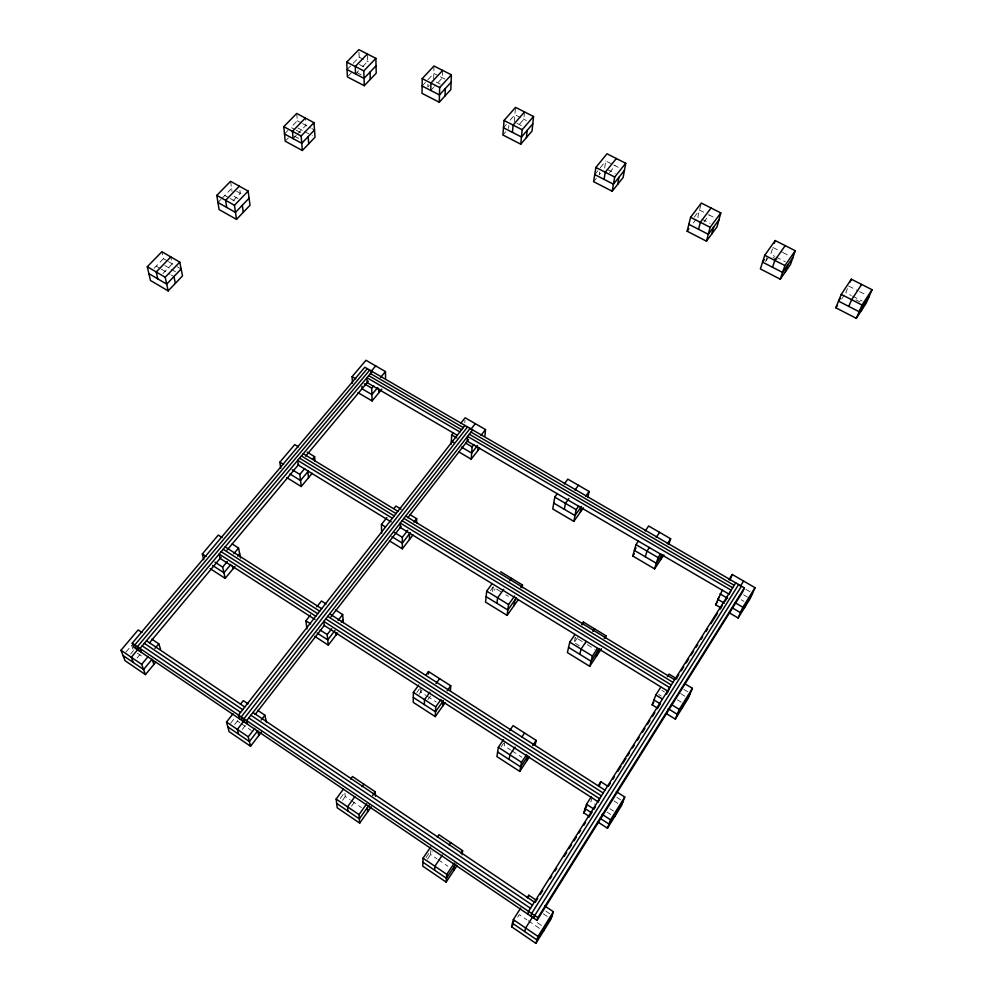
<?xml version="1.0" encoding="UTF-8"?>
<svg xmlns="http://www.w3.org/2000/svg" width="993" height="993" viewBox="0 0 993 993"><rect width="100%" height="100%" fill="white"/><g stroke="black" fill="none" stroke-linecap="round" stroke-linejoin="round"><path stroke-width="0.74" stroke-dasharray="4.96 3.72" d="M427.896 84.12L427.846 87.049L429.77 84.964M433.668 79.316L433.978 65.997M420.796 688.248L420.697 691.984L425.873 695.311M442.655 70.391L442.431 77.826L434.661 86.254M430.825 850.492L430.627 854.501L436.759 858.672M464.823 422.819L464.985 420.287M508.59 128.445L508.838 125.552M514.25 121.94L515.528 107.368M524.515 111.924L523.82 119.247L518.135 125.813M500.757 591.667L493.111 586.987L492.491 592.473L495.073 588.899M504.965 741.175L504.233 745.842L510.551 749.926M599.598 172.012L599.139 174.855L602.788 170.337M604.625 168.078L605.804 160.965L612.445 164.354M574.463 641.279L575.369 637.357L573.656 639.889M700.971 204.459L697.769 217.057L700.524 218.46M765.988 260.228L766.869 257.51M592.25 797.354L590.835 801.686L594.571 804.094M772.48 248.833L770.692 254.307L774.652 256.331M847.463 288.665L845.825 292.687L851.262 295.48M517.75 917.098L519.289 914.677L526.935 919.866M841.667 298.955L844.162 295.194M426.071 857.518L430.379 851.15M501.068 746.922L503.65 743.112M427.474 859.156L432.365 851.944M574.997 641.354L577.516 637.643M765.541 261.593L768.979 256.74M351.572 806.13L354.265 802.381M427.884 699.68L430.515 695.994M340.276 798.459L344.807 792.178L345.254 796.56L350.244 799.948M416.824 692.543L419.468 688.881M490.48 590.636L493.111 586.987M342.56 800.296L347.029 794.102M419.046 694.281L422.348 689.688M703.876 222.147L709.201 215.022M693.362 222.941L696.006 219.416M694.194 217.206L699.544 210.094L703.677 212.204M242.267 729.445L245.966 724.704M234.646 724.567L237.401 721.03L236.483 717.405M230.599 723.326L234.323 718.572M609.578 172.534L615.089 165.694M593.615 181.669L596.371 178.256M594.745 174.594L599.35 168.922M600.269 167.78L605.804 160.965M137.059 657.974L139.889 654.586M130.691 653.94L133.521 650.576M125.863 652.14L131.572 645.363L133.037 649.273M502.905 134.986L505.747 131.709M503.476 127.774L506.343 124.497M510.129 120.141L514.883 114.692L521.772 118.204M430.776 90.475L433.693 87.31M422.112 86.031L426.99 80.781M427.958 79.725L433.804 73.432L439.129 76.138M162.951 273.497L172.261 263.84L170.821 256.902M232.995 200.921L240.331 193.325L239.338 186.175M293.109 138.635L296.311 135.321M297.379 134.216L305.906 125.379L305.323 118.043M355.544 73.941L358.547 70.826M362.569 66.668L367.584 61.467L367.373 53.994M286.269 140.112L288.392 137.903M348.394 75.89L351.41 72.787M154.064 268.296L163.411 258.676L161.909 251.726M217.963 202.51L220.893 199.481M221.873 198.476L231.605 188.459M284.507 133.981L289.844 128.482M296.696 113.45L297.329 120.786L290.912 127.389L294.909 129.5M347.078 69.56L352.105 64.384M353.111 63.341L359.143 57.135L358.883 49.65M440.458 76.809L444.914 79.08M523.15 118.899L526.389 120.55M613.773 165.024L619.098 167.73M708.568 214.699L714.054 217.492M772.926 247.468L782.236 252.21M782.881 252.545L789.125 255.722M848.556 285.984L858.151 290.875M859.516 291.57L866.541 295.144M436.287 82.134L440.247 84.157M516.981 123.343L522.467 126.136M607.269 169.431L615.188 173.477M701.902 219.168L710.144 223.375M775.98 257.013L785.227 261.73M852.627 296.175L862.16 301.04M773.088 257.51L777.085 259.545M855.916 299.861L860.037 301.959M359.143 57.135L368.242 61.814M359.392 64.533L364.568 67.201M357.306 72.725L361.191 74.736M297.329 120.786L301.289 122.909M302.617 123.616L310.821 128.01M311.864 128.569L314.508 129.984M297.937 128.035L303.2 130.865M304.516 131.572L312.41 135.805M296.237 130.207L301.524 133.062M294.226 136.029L299.489 138.859M236.582 191.239L244.079 195.422M233.976 196.279L237.985 198.526M224.803 195.46L228.849 197.719M230.19 198.476L235.577 201.505M745.917 589.358L750.05 591.754M743.534 594.819L747.493 597.128M163.411 258.676L167.209 260.898M168.475 261.631L176.084 266.074M177.362 266.807L181.16 269.029M741.212 599.784L743.881 601.348M164.888 265.553L169.927 268.495M171.193 269.227L176.233 272.181M156.174 266.136L159.985 268.371M161.251 269.103L170.138 274.316M171.404 275.061L173.949 276.55M683.854 689.403L687.727 691.761M680.565 693.573L685.679 696.701M505.847 594.782L508.404 596.346M578.013 638.971L585.92 643.824M587.248 644.631L595.155 649.484M661.872 690.334L664.454 691.91M677.363 699.817L681.235 702.188M575.468 643.39L579.391 645.81M658.731 694.479L661.288 696.056M616.839 797.404L620.712 799.886M613.997 800.941L617.72 803.325M609.801 808.662L613.575 811.082M427.164 696.155L436.212 701.989M511.817 750.733L521.946 757.274M607.008 812.113L610.745 814.521M545.802 911.077L549.762 913.746M543.419 913.833L547.23 916.415M537.287 922.646L542.166 925.948M137.344 653.171L143.712 657.49M237.401 721.03L239.921 722.73M241.175 723.587L251.241 730.414M351.485 800.792L361.464 807.57M437.987 859.504L447.806 866.169M528.214 920.734L539.683 928.517M230.562 181.297L232.014 191.289"/><path stroke-width="1.49" d="M409.451 539.547L409.488 533.8M418.698 685.058L413.361 692.431L413.225 702.349L435.257 716.623L445.137 702.696M422.211 78.621L422.013 93.354L439.266 102.229L450.834 89.556L451.368 74.81L433.978 65.997L422.211 78.621L439.663 87.545L439.266 102.229M416.613 523.1L416.675 518.694L410.171 514.734M430.776 90.475L430.925 83.077L442.655 70.391M424.359 704.596L424.507 699.643L429.832 692.233M445.063 95.874L445.298 88.563M428.393 674.11L428.479 671.553L450.735 685.778L450.4 690.805M430.59 847.079L423.043 858.188L422.745 866.132L446.118 882.082L457.041 865.673M435.257 716.623L435.716 706.879L441.016 699.432M451.219 444.256L451.691 434.934L453.478 432.638M442.679 706.16L442.965 701.257M434.636 870.203L434.884 866.244L442.394 855.072M458.617 451.778L471.228 459.188L472.122 446.887L473.909 444.579M504.059 120.476L502.905 134.986L520.766 144.184L532.049 131.026L533.539 116.504L515.528 107.368L504.059 120.476L522.144 129.723L520.766 144.184M477.856 450.574L478.092 447.495M446.118 882.082L446.776 874.349L454.273 863.116M484.969 435.828L485.503 429.572L465.146 417.768L460.665 423.49M512.45 132.379L513.083 125.093L524.515 111.924M453.938 870.327L454.322 866.417M526.427 137.58L527.134 130.381M491.957 583.872L486.707 591.133L485.552 602.106L507.1 615.387L518.272 599.648M462.142 854.688L462.601 850.641L438.968 834.728L437.292 837.198M496.947 603.322L497.617 597.836L503.724 589.321M507.1 615.387L508.565 604.563L514.659 596.011M513.989 605.668L514.771 600.244M522.07 587.782L522.492 585.014L500.72 571.769M503.525 739.661L498.325 747.319L496.934 756.604L519.773 771.412L529.406 756.939M595.874 167.432L593.615 181.669L612.184 191.227L623.12 177.524L625.727 163.274L606.996 153.778L595.874 167.432L614.679 177.039L612.184 191.227M604.067 179.373L605.258 172.223L616.343 158.52M509.111 759.422L509.893 754.792L515.082 747.096M557.383 493.521L554.777 497.121L552.753 508.962L573.83 521.362L583.425 507.845M617.671 184.35L618.937 177.288M564.347 509.297L565.451 503.364L568.915 498.536M519.773 771.412L521.524 762.301L526.687 754.568M573.83 521.362L576.163 509.632L578.745 505.996M527.01 760.539L527.928 755.946L520.642 766.894L497.63 751.999M580.247 512.326L581.439 506.455L574.984 515.541L553.759 503.079M535.165 745.098L536.146 740.381L513.058 725.622L509.595 730.736M587.844 497.443L589.097 491.461L567.81 479.123L564.334 483.914M574.873 634.601L569.759 642.136L567.4 652.562L589.718 666.328L601.41 648.752M582.754 624.721L583.4 622.052L605.941 635.756L605.221 638.4M544.76 905.951L553.386 911.748L551.053 918.984L535.91 943.35L511.618 926.779L513.331 919.642L520.667 908.074M579.788 654.288L581.054 649.074L586.155 641.503M687.144 231.232L690.582 217.306L701.331 203.056L720.806 212.936L717.008 226.888L706.445 241.175L687.144 231.232L688.919 228.862M698.551 229.284L700.35 222.295L711.05 207.984M528.177 897.722L528.822 895.214L536.17 900.167M589.718 666.328L592.411 656.038L597.476 648.441M706.445 241.175L710.144 227.31L720.806 212.936M596.421 656.249L597.798 651.098M527.817 914.106L528.549 911.338L735.763 582.866M711.745 234L713.607 227.099M524.676 931.558L525.645 928.021L532.956 916.39M530.883 916.179L531.652 913.436L738.631 584.529M663.907 554.851L654.586 568.852L632.777 556.03L635.967 544.636L638.499 540.912M533.961 918.264L534.743 915.534L741.498 586.193M537.052 920.362L537.846 917.631L744.378 587.868L364.816 367.224L132.23 643.179L133.72 647.175L537.052 920.362L742.565 592.039L744.378 587.868M645.313 556.8L647.002 551.103L649.521 547.354M535.91 943.35L538.02 936.436L553.386 911.748M654.586 568.852L658.086 557.594L660.593 553.821M543.506 931.124L544.611 927.611M660.817 559.493L662.145 555.273M668.81 544.524L670.647 538.765L648.628 525.992L645.251 530.97M588.75 816.109L583.76 812.882L586.503 804.28L591.269 796.758M764.759 255.263L760.365 268.929L780.262 279.182L790.502 264.436L795.269 250.745L775.198 240.554L764.759 255.263L784.929 265.578L780.262 279.182M774.292 243.322L775.198 240.554M599.698 785.078L600.802 781.727L607.977 786.307M772.542 267.266L774.825 260.414L785.215 245.631M598.853 800.904L599.598 798.707L323.817 621.37L324.252 625.441L598.481 802.009M785.401 271.784L787.747 265.007M657.304 708.009L652.165 704.844L655.814 694.988L660.779 687.168M597.476 821.77L607.455 828.236L610.583 819.833L624.758 797.031L616.355 791.669M614.481 816.929L616.082 812.696M624.758 797.031L621.444 805.72L607.455 828.236M668.711 690.147L669.679 687.615L400.253 523.05L400.278 527.482L668.215 691.401M720.868 607.853L715.568 604.725L722.42 589.954M835.821 307.78L841.245 294.387L851.324 279.194L872.028 289.708L866.244 303.126L856.338 318.343L835.821 307.78L837.496 305.261M850.219 281.913L851.324 279.194M729.942 580.073L732.238 574.488L755.028 587.707L750.137 598.667L738.122 617.994L728.837 612.532M666.303 713.545L675.29 719.093L679.299 709.399L692.406 688.335L684.599 683.594M848.816 306.427L851.622 299.7L861.651 284.445M681.794 708.642L683.817 703.764M729.992 592.958L731.146 590.177L467.591 436.423L467.269 441.14L729.408 594.348M692.406 688.335L688.236 698.265L675.29 719.093M856.338 318.343L862.036 305.037L872.028 289.708M861.303 310.71L864.158 304.069M738.122 617.994L742.876 607.232L755.028 587.707M744.154 608.299L746.55 602.9M552.207 915.397L536.952 939.924L512.475 923.242L514.089 920.685M623.095 801.413L609.007 824.066L600.206 818.369M690.309 693.337L677.276 714.29L668.19 708.692M752.57 593.218L740.48 612.656L732.462 607.939M740.344 586.267L743.608 581.079M535.239 902.327L537.709 898.404M540.18 894.482L542.662 890.56M550.085 878.78L551.736 876.161M555.025 870.935L556.676 868.316M564.098 856.537L566.581 852.615M569.051 848.692L571.521 844.77M574.004 840.848L576.474 836.913M578.944 832.99L580.595 830.384M583.896 825.146L585.547 822.527M588.849 817.301L592.151 812.063M593.789 809.444L595.44 806.825M608.635 785.897L610.285 783.278M612.768 779.356L614.419 776.737M617.708 771.511L621.01 766.273M622.661 763.667L625.962 758.429M627.613 755.81L629.264 753.19M632.553 747.965L634.204 745.346M637.506 740.108L639.157 737.501M642.459 732.263L644.929 728.341M647.411 724.418L649.881 720.496M652.351 716.561L654.834 712.639M657.304 708.717L659.774 704.794M666.377 694.33L668.028 691.711M676.27 678.629L678.753 674.706M681.223 670.784L683.693 666.849M686.175 662.927L688.645 659.004M691.116 655.082L693.598 651.16M696.068 647.237L697.719 644.618M701.021 639.38L702.672 636.761M705.961 631.536L707.612 628.917M710.914 623.691L717.517 613.215M719.987 609.292L722.457 605.37M724.94 601.448L727.41 597.525M511.618 926.779L513.158 924.359M583.76 812.882L585.324 810.387M652.165 704.844L653.804 702.25M715.568 604.725L717.083 602.329M527.196 897.796L528.822 895.214M598.419 785.475L600.802 781.727M667.383 676.742L669.046 674.135L676.804 678.852M728.961 579.639L732.238 574.488M586.702 806.105L585.113 808.612L591.406 812.671M719.379 596.743L717.753 599.313L724.443 603.235M869.111 296.46L859.168 311.728L838.514 301.127L840.19 298.595M455.886 864.071L446.44 878.246L422.894 862.197M599.474 648.578L591.046 661.226L568.567 647.386M662.145 554.516L656.323 563.267L634.366 550.383L636.041 547.9M460.926 853.136L462.601 850.641M532.707 745.544L536.146 740.381M604.253 638.288L605.941 635.756M667.296 543.779L670.647 538.765M449.084 845.142L450.76 842.66M521.983 736.831L524.577 732.983M592.945 631.411L594.646 628.892M656.249 537.362L659.613 532.36M632.777 556.03L634.353 553.722M581.687 624.56L583.4 622.052M792.873 257.634L782.583 272.417L762.55 262.14L764.287 259.682M784.929 265.578L795.269 250.745M369.21 805.013L359.342 818.89L336.677 803.436M443.374 700.686L435.48 711.782L413.287 697.434M516.497 597.823L507.833 610.012L486.123 596.656M343.417 789.038L336.155 799.055L337.186 807.743L359.689 823.11L371.245 806.825M359.689 823.11L359.007 814.608L366.69 803.809M372.66 795.418L375.23 791.818L352.478 776.514L350.666 779.009M447.198 690.743L450.735 685.778M520.754 587.446L522.492 585.014M585.647 496.314L589.097 491.461M354.786 796.734L347.55 806.812L347.984 811.144M362.023 786.667L363.823 784.147M436.039 683.581L439.576 678.653M509.831 580.806L511.581 578.373M574.972 490.095L578.435 485.279M425.811 675.24L428.479 671.553M718.895 219.949L708.282 234.286L688.844 224.306M233.032 713.719L226.503 722.035L229.122 731.642L250.546 746.252L261.507 731.978M314.694 636.327L328.286 645.127L337.62 632.975M389.467 540.875L402.339 548.806L412.976 534.954M471.228 459.188L479.731 448.128M250.546 746.252L248.238 736.818L254.729 728.415M261.221 720.012L264.92 715.208L257.696 710.343M328.286 645.127L327.194 634.577L331.736 628.681M338.116 620.426L342.659 614.53L335.572 610.012M402.339 548.806L402.314 537.3L407.701 530.324M413.982 522.181L416.675 518.694M481.046 435.344L485.503 429.572M334.964 630.505L327.74 639.889L317.139 633.038M341.294 622.301L343.106 619.955M410.345 532.67L402.326 543.097L391.937 536.704M477.509 445.509L471.675 453.081L461.497 447.111M243.856 721.042L237.352 729.408L238.581 734.199M470.831 429.398L475.299 423.651M472.656 429.907L246.674 720.608L247.555 724.282M255.139 714.501L324.376 625.292M331.004 616.74L401.184 526.302M407.825 517.75L468.522 439.539M467.529 426.928L241.212 716.921L242.131 720.595M470.086 428.417L243.943 718.758L244.837 722.445M464.96 425.438L238.494 715.072L239.412 718.771M240.48 704.211L243.285 700.648L248.076 703.876M306.936 628.867L305.881 620.824L310.461 614.99M316.866 606.822L321.447 600.988L326.151 603.992M381.672 533.229L381.436 524.49L386.86 517.576M394.084 508.366L395.897 506.058L401.085 509.21M614.679 177.039L625.727 163.274M624.411 170.436L613.426 184.177L594.745 174.594M230.848 564.421L223.922 572.762L212.564 565.414M237.724 556.142L239.685 553.771M308.364 471.079L300.531 480.5L289.968 473.996M377.774 387.481L371.891 394.569L361.526 388.486M142.011 632.529L138.151 629.934L120.972 650.266L125.044 660.68L145.462 674.607L155.764 662.157M210.131 568.604L225.175 578.348L234.981 566.506M286.791 477.608L301.227 486.508L312.174 473.289M357.939 392.595L372.102 400.924L381.833 389.182M145.462 674.607L141.676 664.342L148.329 656.361M154.97 648.367L158.781 643.812L151.879 639.169M225.175 578.348L222.643 567.102L227.323 561.492M233.864 553.635L238.543 548.012L232.201 543.965M301.227 486.508L299.836 474.406L304.752 468.497M312.634 459.027L314.607 456.668L307.135 452.125M372.102 400.924L371.68 388.126L373.653 385.756M380.542 377.489L385.458 371.581L365.97 360.273L352.105 376.67L352.453 383.161M137.965 649.348L131.299 657.292L133.273 662.492M370.761 371.804L375.689 365.921M372.176 371.506L140.025 648.454L141.465 652.426M149.422 642.905L221.079 557.247M227.049 550.11L298.694 464.451M305.658 456.135L368.353 381.175M367.273 368.651L134.825 644.929L136.289 648.913M369.719 370.079L137.419 646.691L138.883 650.663M203.726 559.704L202.324 553.982L218.286 535.078L222.072 537.498M280.721 468.311L279.877 462.167L294.735 444.591L298.459 446.85M532.794 123.815L521.449 136.997L503.476 127.774M522.144 129.723L533.539 116.504M451.095 82.233L439.465 94.931L422.112 86.031M439.663 87.545L451.368 74.81M168.165 290.899L182.538 275.868L179.77 262.115L161.909 251.726L147.287 266.732L150.464 280.46L168.165 290.899L165.198 277.246L147.287 266.732M236.508 219.391L250.013 205.266L248.138 191.078L230.562 181.297L216.834 195.385L219.081 209.548L236.508 219.391L234.46 205.29L248.138 191.078M302.344 150.489L315.029 137.208L313.987 122.673L296.696 113.45L283.799 126.682L285.202 141.205L302.344 150.489L301.14 136.016L313.987 122.673M364.27 85.696L376.21 73.197L375.888 58.364L358.883 49.65L346.743 62.1L347.401 76.933L364.27 85.696L363.81 70.913L375.888 58.364M181.16 269.029L166.687 284.122L148.876 273.634M249.082 198.215L235.49 212.378L217.963 202.51M314.508 129.984L301.748 143.29L284.507 133.981M376.049 65.823L364.034 78.348L347.078 69.56M165.198 277.246L179.77 262.115M170.821 256.902L156.224 271.983L157.763 278.872M239.338 186.175L225.634 200.325L226.714 207.438M305.323 118.043L292.451 131.337L293.109 138.635M367.373 53.994L355.258 66.494L355.544 73.941M690.582 217.306L710.144 227.31M841.245 294.387L862.036 305.037M346.743 62.1L363.81 70.913M283.799 126.682L301.14 136.016M216.834 195.385L234.46 205.29M370.439 373.567L463.272 427.598M470.967 432.079L734.224 585.299M368.701 375.652L461.584 429.77M469.279 434.251L732.685 587.732M459.883 431.93L366.963 377.725L367.149 382.628L456.966 435.12M352.105 376.67L355.767 378.817M364.332 383.819L371.68 388.126M451.691 434.934L456.78 437.913M465.729 443.139L472.122 446.887M554.777 497.121L576.163 509.632M635.967 544.636L658.086 557.594M719.975 593.826L727.584 598.283M735.217 602.751L742.876 607.232M451.368 441.177L453.913 442.667M303.25 453.727L397.833 511.296M405.678 516.062L674.644 679.746M301.4 455.936L396.033 513.604M403.878 518.383L672.993 682.365M299.538 458.158L394.209 515.926M402.066 520.717L671.342 684.996M392.396 518.247L297.677 460.38L298.21 465.034L391.155 521.896M279.877 462.167L283.613 464.463M292.339 469.813L299.836 474.406M381.436 524.49L385.346 526.886M394.469 532.484L402.314 537.3M486.707 591.133L508.565 604.563M569.759 642.136L592.411 656.038M655.814 694.988L662.319 698.985M671.454 704.583L679.299 709.399M653.977 699.953L660.457 703.925M225.15 546.895L321.658 608.709M329.676 613.848L604.985 790.18M223.152 549.278L319.709 611.204M327.727 616.343L603.198 793.022M221.154 551.674L317.76 613.711M325.778 618.862L601.398 795.865M315.799 616.219L219.143 554.069L220.111 558.401L314.967 619.471M202.324 553.982L206.122 556.44M215.009 562.175L222.643 567.102M305.881 620.824L310.61 623.877M320.069 629.984L327.194 634.577M413.361 692.431L435.716 706.879M498.325 747.319L521.524 762.301M586.503 804.28L593.702 808.935M602.13 814.372L610.583 819.833M146.48 640.746L244.799 707.004M252.979 712.502L534.371 902.116M144.333 643.303L242.702 709.685M250.881 715.208L532.434 905.182M142.173 645.872L240.604 712.378M248.784 717.902L530.498 908.26M132.23 643.179L537.846 917.631M120.972 650.266L141.676 664.342M226.503 722.035L248.238 736.818M336.155 799.055L359.007 814.608M423.043 858.188L446.776 874.349M513.331 919.642L538.02 936.436M123.02 655.517L143.588 669.505L152.09 659.253L153.903 664.404M227.819 726.876L249.404 741.56L257.708 730.786L258.788 735.528M158.781 643.812L160.543 649.087M232.436 566.047L233.032 568.865M264.92 715.208L266.459 722.482M173.949 276.55L175.376 283.365M238.543 548.012L240.542 558.029M242.304 205.278L243.273 212.303M307.904 471.638L308.538 477.67M314.607 456.668L315.054 461.286M335.696 632.529L335.932 635.172M342.659 614.53L343.317 622.623M308.153 136.612L308.711 143.824M367.422 807.52L367.708 811.802M375.23 791.818L375.441 796.237M362.035 386.265L362.147 388.859M378.829 388.846L378.929 392.682M370.066 72.067L370.252 79.428M385.458 371.581L385.582 378.085"/></g></svg>
